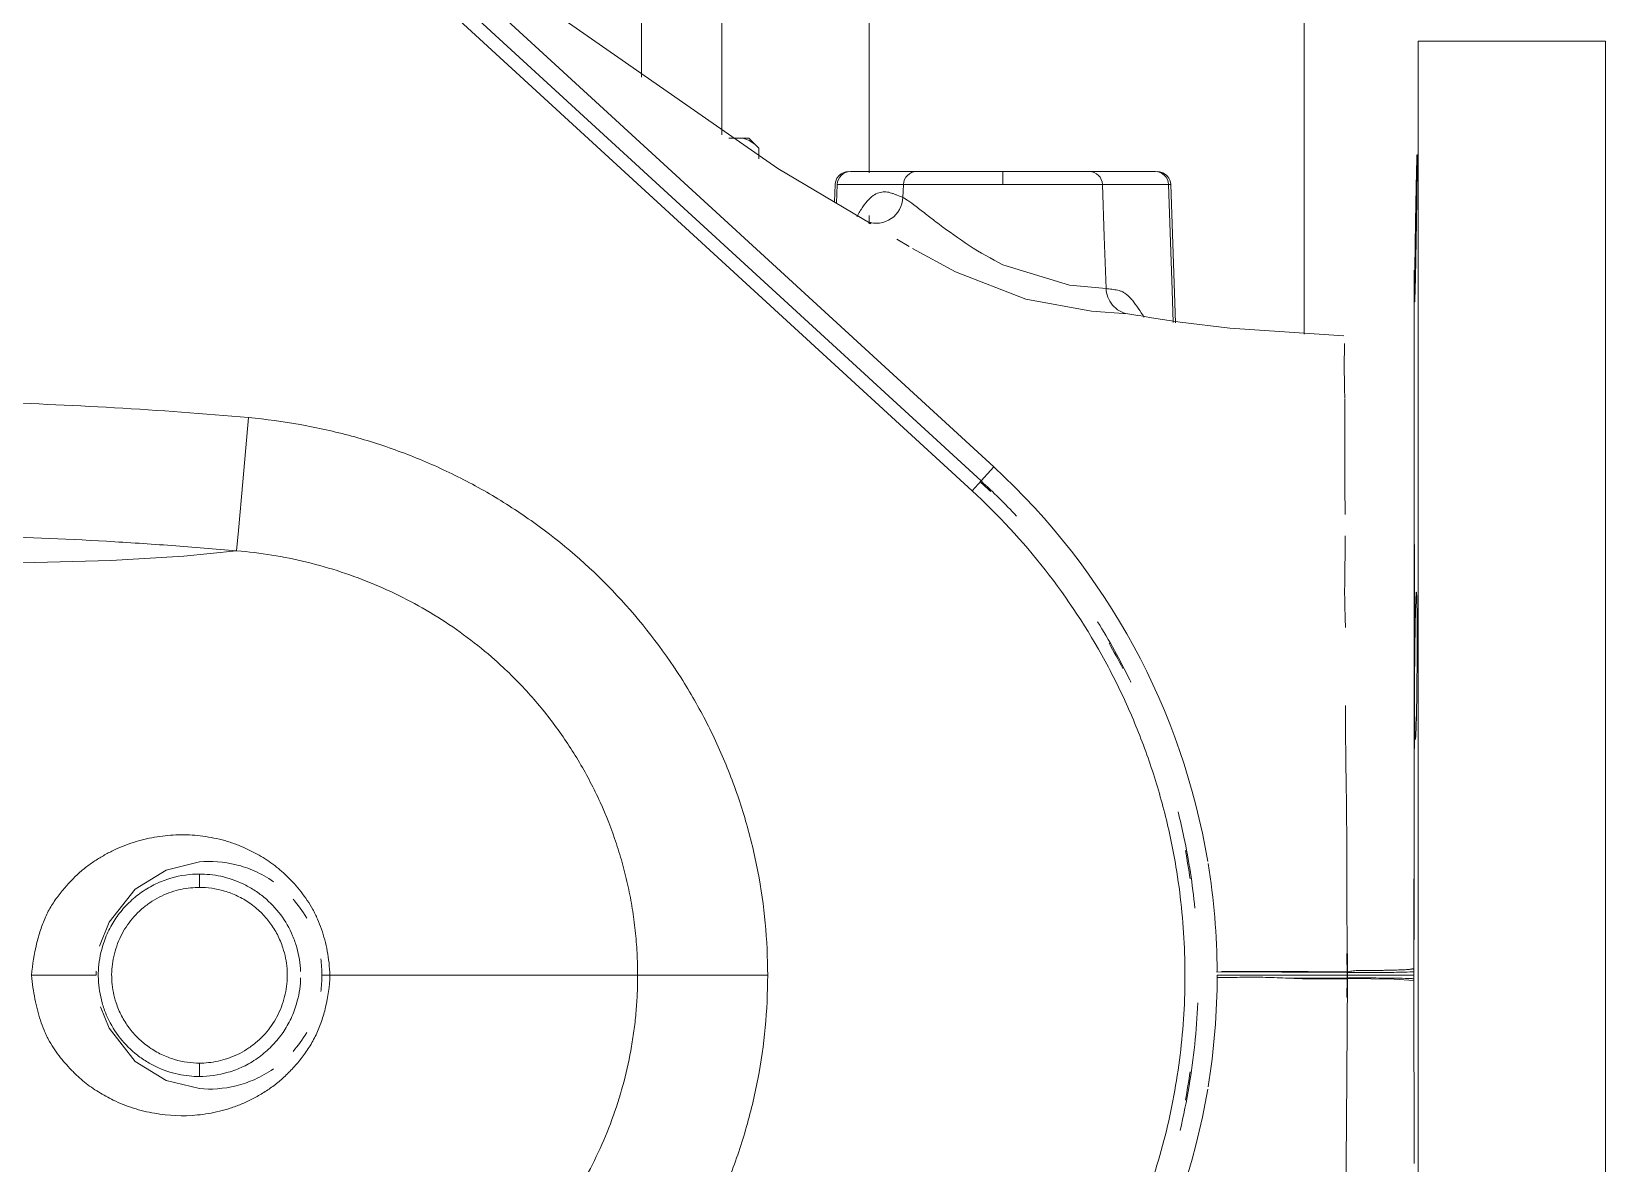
# Model space of a CAD drawing. Header units: metres. Extents: x 8 to 325, y -31 to 15.
# Drawn here: x 132.7252 to 132.9603, y -9.7663 to -9.5973 of the extents above; entities that cross this region are included whole.
import ezdxf

# ---------------------------------------------------------------- set-up
doc = ezdxf.new("R2010")
doc.units = ezdxf.units.M
doc.layers.add('G-IMPT', color=7, linetype='Continuous', lineweight=9, true_color=0x999999)
doc.layers.add('M-EKIP', color=7, linetype='Continuous', lineweight=9)

# ---------------------------------------------------------------- blocks, each defined once
blk = doc.blocks.new('D4010_10_Yangın Pompası - Wilo SCPFF 125_300_125_2_dwg-7064674-_1_13_4_13_ PERON KATI _FFL_')
at = {"layer": 'G-IMPT', "color": 8, "lineweight": 5, "true_color": 0x808080}
for p, q in [((-0.2299330376887963, -0.4654300205014267), (-0.2299330376887963, -0.3259300205014267)), ((-0.2019325809521669, -0.4654300205014258), (-0.2019325809521669, -0.3259300205057391)), ((-0.1910703295780959, -0.4229132135200021), (-0.1912659250723026, -0.4433807086331347)), ((-0.2013207685488651, -0.4646369738694956), (-0.2013479507458142, -0.4373207636234587)), ((-0.1912656959603386, -0.4434683328296254), (-0.1914159325304503, -0.464913798345345)), ((-0.191328769650113, -0.4650161480287918), (-0.1912839797164803, -0.4621107716644973)), ((-0.2299330376887963, -0.6049300205014267), (-0.2299330376887963, -0.4654300205014267)), ((-0.2019325809521669, -0.6049300204971143), (-0.2019325809521669, -0.4654300205014258)), ((-0.1822707527767317, -0.4649964383246429), (-0.191328769652175, -0.4650161480285006)), ((-0.004486694583192263, -0.4660555043272975), (-0.00448286714858946, -0.4654300205014266)), ((-0.004482867148076167, -0.4654300205114195), (0.005159953168987838, -0.4654300207037479)), ((-0.2013479507447364, -0.4935392764793909), (-0.2013207685488654, -0.4662230671333582)), ((-0.1913287696522259, -0.4658438929754153), (-0.1718369287099993, -0.4659365409906306)), ((-0.1353144064018257, -0.5377818772495656), (-0.1366597978859852, -0.5392482762380055)), ((0.00150283512535028, -0.6633089357704063), (-0.1353144064018267, -0.537781877249566)), ((0.0001574436411911189, -0.6647753347588463), (-0.1366597978859851, -0.5392482762380055)), ((-0.001748749971308246, -0.6668529756671259), (-0.1385659914984842, -0.5413259171462846)), ((-0.1849330376887954, -0.9174300205014271), (-0.1849330376887954, -0.5611579178629568)), ((-0.1657208929096856, -0.5628687988139061), (-0.1650004348988153, -0.583500016916565)), ((-0.1600634747000264, -0.5639656101851752), (-0.1585649727060695, -0.5641859205827949)), ((-0.1259501650969206, -0.5742610800752548), (-0.1241071374520027, -0.5753644563517041)), ((-0.1199330376887954, -0.5788827373686374), (-0.1199330376887954, -0.5776416759433783)), ((-0.1150976281233921, -0.5807080899220913), (-0.1151938410404387, -0.583499819494829)), ((-0.1148656404783578, -0.583500016916565), (-0.1147748299927259, -0.5808995448463581)), ((-0.1646722343372304, -0.5834998194948318), (-0.1548031643109219, -0.5834998194948318)), ((-0.1399330376887963, -0.583499819494829), (-0.1548031643108468, -0.583499819494829)), ((-0.1399330376887962, -0.5834998194948315), (-0.1250629110666713, -0.5834998194948317)), ((-0.1250629110666713, -0.5834998194948317), (-0.1151938410403628, -0.5834998194948317)), ((-0.1199330376887954, -0.6219300205014253), (-0.1199330376887954, -0.5852472773943947)), ((-0.1626996227259192, -0.58543002050141), (-0.1528305526996111, -0.58543002050141)), ((-0.1626996227261303, -0.5854300205014267), (-0.1528305526998221, -0.5854300205014267)), ((-0.1399330376887965, -0.5854300205014268), (-0.1528305526998208, -0.5854300205014268)), ((-0.1270355226777722, -0.5854300205014268), (-0.1399330376887966, -0.5854300205014268)), ((-0.127035522677562, -0.58543002050141), (-0.1171664526512539, -0.58543002050141)), ((-0.1270355226777718, -0.5854300205014267), (-0.1171664526514637, -0.5854300205014267)), ((-0.1034800430725872, -0.5889300205014268), (-0.1034800430725872, -0.587330518816633)), ((-0.1034800430723775, -0.5889300205014135), (-0.1019800430723735, -0.5904300205014088)), ((-0.1019800430725873, -0.5904300205014267), (-0.1010786568422881, -0.5904300205014267)), ((-0.1001079266109902, -0.5904300205014268), (-0.1010786568422881, -0.5904300205014268)), ((-0.1010786568422881, -0.5904300205014268), (-0.1001079266109901, -0.5904300205014268)), ((-0.1006830376887947, -0.5904300205014268), (-0.09990479983684826, -0.5904300205014268)), ((-0.0999047998368483, -0.5904300205014268), (-0.1006830376887947, -0.5904300205014268)), ((-0.1001079266109902, -0.5904300205014267), (-0.0989797979483698, -0.5904300205014267)), ((-0.1001079266109901, -0.5904300205014267), (-0.09897363934109064, -0.5904300205014267)), ((-0.09793303768858524, -0.5909405952031179), (-0.09793303768858524, -0.6154300205014118)), ((-0.08593303768858364, -0.6154300205014118), (-0.08593303768858364, -0.5995353171764317)), ((-0.2299330376885856, -0.6049300205014142), (-0.2019325809519563, -0.6049300205014142))]:
    blk.add_line(p, q, dxfattribs=at)
at = {"layer": 'G-IMPT', "color": 8, "lineweight": 5, "true_color": 0x808080, "flags": 128}
for points in [[(-0.005124326433993485, -0.4607026199932434), (-0.006420058179639064, -0.4575136589745225), (-0.0103360811459276, -0.4525676075810982), (-0.01493722363848808, -0.4497212501692134), (-0.01993270909516723, -0.4484980646019237)], [(-0.1913287696501133, -0.4650161480269177), (-0.1935244340978186, -0.4650356983555984), (-0.1956184005381949, -0.4650244842859025), (-0.197504134556711, -0.4650066547835398), (-0.1990851601216653, -0.4649830922423859), (-0.200286240667438, -0.4649549179608377), (-0.2010457423811887, -0.464923595154116), (-0.201327250580113, -0.4648743327080319)], [(-0.2013207886754527, -0.4646448907359406), (-0.1983651441042481, -0.4648386887604704), (-0.1914159446284004, -0.4649218684661969)], [(-0.1914159335893799, -0.4649218390777283), (-0.1914166311796023, -0.4651759045208318), (-0.1914173041031629, -0.4654300205043972)], [(-0.1914173041031677, -0.4654300204984504), (-0.1914166311793633, -0.4656841364819909), (-0.1914159335893404, -0.4659382019251251)], [(-0.1914159325106816, -0.4649139347618721), (-0.1902379138023713, -0.4649084755239106), (-0.1890610425608454, -0.4649032292947757), (-0.1878851864234418, -0.4648981739390046), (-0.1867103256582293, -0.4648933007371261), (-0.1855365171387401, -0.464888624228588)], [(-0.1913286969767268, -0.4650742107112569), (-0.1913287120079494, -0.465147380914232), (-0.191328728716063, -0.465218971108836), (-0.1913287462211342, -0.4652892665068675), (-0.1913287634290681, -0.4653597052750375), (-0.1913287816669735, -0.4654300204947269)], [(-0.1913287816672045, -0.4654300205081242), (-0.1913287373266981, -0.4656064612987986), (-0.1913286981615724, -0.4657829020992798)], [(-0.2012996741497134, -0.465970949125644), (-0.201044453874983, -0.4659363660204857), (-0.2002842399767049, -0.465905062619187), (-0.1990830412371486, -0.4658769092181734), (-0.1975014240209148, -0.4658533539946416), (-0.1956143553111287, -0.4658355270925094), (-0.1935189342759948, -0.4658243232105089), (-0.1913287696501644, -0.4658438929759356)], [(-0.1855365171386243, -0.4659714145024874), (-0.1867103256558762, -0.4659667376822437), (-0.1878851864185037, -0.4659618641984726), (-0.1890610425514869, -0.4659568085623843), (-0.1902379137904423, -0.4659515620367253), (-0.1914159325101921, -0.4659461024676773)], [(-0.01993266179502431, -0.4823619723019151), (-0.01493719043609794, -0.4811387770474596), (-0.01033606119207149, -0.4782924160908297), (-0.006420050578660717, -0.4733463674557288), (-0.005016130098580015, -0.469765800856632)], [(-0.2013351563692288, -0.5707035925446947), (-0.2013302379636858, -0.5668549042610159), (-0.201331379600977, -0.5564373629228542), (-0.201338811256917, -0.5401078551998997), (-0.2013538127705156, -0.51893434466979), (-0.2013479515372233, -0.4935405623220285)], [(-0.02725854097932982, -0.5487008280812322), (-0.02639929181860087, -0.5390870953069302), (-0.02575219474285163, -0.5318503867352709), (-0.02547966627570971, -0.5288143943024095)], [(-0.02547966940725077, -0.5288144269522793), (-0.01761726234751217, -0.528008951257333), (-0.006713221957033267, -0.5273778643463073), (0.006554538986826956, -0.5270327196696397)], [(-0.1385659914961864, -0.5413259171437802), (-0.1376128946910166, -0.5402870966908175), (-0.1366597978858469, -0.5392482762378549)], [(-0.160019498163098, -0.5639734680774053), (-0.1621421228533964, -0.5636109944321249), (-0.1664248440658156, -0.562964570680289), (-0.173828806368138, -0.5620793042058342), (-0.1908721871145379, -0.5608924517611196)], [(-0.1653816380582014, -0.562915646336252), (-0.1652162424818461, -0.5677147911429657), (-0.1646722343372304, -0.5834998194948318)], [(-0.1585649727038884, -0.5641859205830682), (-0.1531454638592634, -0.5646053331341991), (-0.1433697579991465, -0.5664012905532687), (-0.1328584626686603, -0.5704881324206093), (-0.1264337514076452, -0.5739769656791)], [(-0.139933588980127, -0.5715357819023884), (-0.1498775068827464, -0.5684816657170083), (-0.1553380069475505, -0.5679807389858614)], [(-0.1553380069475515, -0.5679807389858617), (-0.1550705856291991, -0.5757402792403453), (-0.1548031643108468, -0.583499819494829)], [(-0.1202600914837125, -0.5776419894192912), (-0.1063014986644243, -0.5859016768914322), (-0.07275164515221091, -0.6092652557143086), (-0.05352183093525339, -0.6193522185151061)], [(-0.1249963759324146, -0.5815692252729766), (-0.125029643499543, -0.5825345223839041), (-0.1250629110666713, -0.5834998194948317)], [(-0.1649990331295774, -0.5834998194948138), (-0.1649561562207264, -0.583847682159183), (-0.1648618442287241, -0.5841612527769203), (-0.164731265028998, -0.584430961730199), (-0.1643982883343544, -0.5848602581913522), (-0.1640746041330794, -0.5851163573990664), (-0.1638055286037857, -0.5852605917727512), (-0.1633776206371364, -0.5853941166809076), (-0.1630163425061096, -0.5854299566471524)], [(-0.1148670422475913, -0.5834998194948138), (-0.1149099191564423, -0.583847682159183), (-0.1150042311484489, -0.5841612527769203), (-0.1151348103481707, -0.584430961730199), (-0.1154677870428144, -0.5848602581913522), (-0.1157914712440936, -0.5851163573990664), (-0.1160605467733787, -0.5852605917727512), (-0.1164884547400366, -0.5853941166809076), (-0.1168497328710591, -0.5854299566471567)]]:
    blk.add_lwpolyline(points, dxfattribs=at)
at = {"layer": 'G-IMPT', "color": 8, "lineweight": 5, "true_color": 0x808080}
for centre, radius, start, end in [((-0.06893303768879588, -0.4654300205014266), 0.1029996863251801, 132.535753883364, 170.5071507766729), ((-0.06893303768879588, -0.4654300205014266), 0.1029996863251801, 170.6879991095674, 180.0000000000002), ((-0.06893303768879655, -0.4654300205014268), 0.09999999999999923, 169.2608950307474, 171.7214122327177), ((-0.06893303768879588, -0.4654300205014266), 0.1029996863251802, 180.3079018457023, 189.3300361831222), ((-0.06893303768879655, -0.4654300205014268), 0.09999999999999915, 188.2654501668023, 190.7260065562815), ((-0.06893303768879588, -0.4654300205014266), 0.1029996863251803, 189.4928492233271, 227.464246116636), ((-0.06893303768879655, -0.4654300205014268), 0.0999999999999991, 207.2598640197373, 209.7229253463482), ((-0.06893303768879655, -0.4654300205014268), 0.0999999999999991, 226.2317456594837, 227.4642461166361)]:
    blk.add_arc(centre, radius, start, end, dxfattribs=at)
for centre, major_axis, ratio, start_param, end_param in [((-0.2009495328222499, -0.4654718250810213), (2.078422174716325e-07, 0.02975466899652146), 0.01248223470032488, 1.543001084328818, 1.56939143806912), ((-0.2009495014163842, -0.4653882159219951), (-2.073836549230631e-07, 0.02975466897008536), 0.01248329018450964, 1.572201215701451, 1.59859156946507), ((-0.1210511527101827, -0.5817088232597997), (0.001513186251988293, 0.003702737820423526), 0.9851916350233979, 0.0435387684490524, 1.918574856721979), ((-0.1626996227261303, -0.5834300205014268), (0, 0.00199999999999991), 0.9869070026308868, 1.605702911834713, 3.141592653589915), ((-0.1528305526998216, -0.5834300205014268), (0, 0.001999999999999891), 0.986907002630903, 1.605702911834936, 3.141592653590182), ((-0.1270355226777714, -0.5834300205014269), (0, 0.001999999999999891), 0.9869070026308336, 3.141592653589423, 4.677482395344975), ((-0.1171664526514633, -0.5834300205014266), (0, 0.00200000000000014), 0.9869070026309005, 3.141592653589816, 4.677482395344756)]:
    blk.add_ellipse(centre, major_axis=major_axis, ratio=ratio, start_param=start_param, end_param=end_param, dxfattribs=at)
for points, knots in [([(-0.1047965032173656, -0.4654300205014325), (-0.1047959711760614, -0.4601857258858064), (-0.1040531029662766, -0.4524405905766258), (-0.1016314150594238, -0.4423455870636847), (-0.09906608592236194, -0.4348720501212809), (-0.09581559131305695, -0.4277088880530777), (-0.09067381460002562, -0.4187267264219859), (-0.08261281584951075, -0.4083467553220327), (-0.07292552884832845, -0.3997683342929594), (-0.06414377637359148, -0.3939368941574148), (-0.05727034642193851, -0.3902456310350082), (-0.05012238134969788, -0.387206464373578), (-0.04268601160279345, -0.3848138753850829), (-0.03500156558146512, -0.3830798981348738), (-0.02985113835220423, -0.3823911001091843), (-0.0272595190426742, -0.3821593162959037)], [-1, -1, -1, -1, -0.875, -0.8125, -0.75, -0.6875, -0.625, -0.5, -0.375, -0.3125, -0.25, -0.1875, -0.125, -0.0625, 0, 0, 0, 0]), ([(-0.135314406401826, -0.5377818772495652), (-0.1392081077626128, -0.5342094848147924), (-0.1465456853462297, -0.5263163256463371), (-0.1541068421783026, -0.5148166179685719), (-0.1589154150967086, -0.5050112725486129), (-0.1618714320731861, -0.4974465582651512), (-0.1641992130285325, -0.4896769799327828), (-0.1661699360016766, -0.4803138606798049), (-0.1672902853271628, -0.4694640757524866), (-0.1670418475176097, -0.457350316574403), (-0.1652625953718403, -0.4451153185194379), (-0.1620013973886861, -0.4333674832078237), (-0.1573321714914, -0.4221005091243847), (-0.1491477111277002, -0.4077577551495402), (-0.1411549584430062, -0.3984367524054471), (-0.135314406401826, -0.3930781637532877)], [0, 0, 0, 0, 0.1, 0.2, 0.25, 0.3, 0.35, 0.4, 0.475, 0.55, 0.625, 0.7, 0.7749999999999999, 0.85, 1, 1, 1, 1]), ([(-0.0853741968058046, -0.4654300205357908), (-0.08537418480677274, -0.4652953228790414), (-0.08537359423355903, -0.4651037997291301), (-0.0853699511602514, -0.464639456657174), (-0.08535726683597447, -0.4638672291528579), (-0.08532114278256252, -0.4627460308052311), (-0.08524929555717552, -0.4614142740521268), (-0.08511575872909838, -0.4596418712114922), (-0.0848787882815477, -0.4574394571288614), (-0.0843507622765947, -0.4539425781541011), (-0.08341605893424081, -0.4496209871459585), (-0.08130697819575006, -0.4427790783565743), (-0.0776248079258431, -0.4346818082116796), (-0.07162220292526877, -0.4258304087265328), (-0.06544544757573319, -0.4193770181305045), (-0.05997272135905284, -0.4149239659482355), (-0.05481049785976586, -0.4113844430602323), (-0.04854036183947652, -0.4079817976968366), (-0.04118113842701934, -0.4050735771141285), (-0.03336700945372221, -0.4030144899185427), (-0.02811573199416699, -0.4022694304892652), (-0.02548095646717318, -0.4020457658680643)], [0, 0, 0, 0, 0.003472222222222222, 0.006944444444444444, 0.01388888888888889, 0.02777777777777778, 0.04166666666666666, 0.05555555555555555, 0.08333333333333333, 0.1111111111111111, 0.1666666666666667, 0.2222222222222222, 0.3333333333333333, 0.4444444444444444, 0.5555555555555556, 0.6111111111111112, 0.6666666666666666, 0.75, 0.8333333333333333, 0.9166666666666666, 1, 1, 1, 1]), ([(-0.1690271830334028, -0.4612985232525401), (-0.168855105886513, -0.4571630831059981), (-0.1681949433208871, -0.4507698724491298), (-0.1669184541632261, -0.444457839835715), (-0.1663986583077997, -0.4422692651338954)], [-0.475, -0.475, -0.475, -0.475, -0.4, -0.3594914085572979, -0.3594914085572979, -0.3594914085572979, -0.3594914085572979]), ([(-0.03941773483398785, -0.4654300535735705), (-0.03934971783088101, -0.4637539234394965), (-0.03902052638386708, -0.4613836713190116), (-0.03828770632037668, -0.4588788714427842), (-0.03777354242601112, -0.457521909845756), (-0.03720231830854555, -0.4562160307784216), (-0.03634733501705907, -0.4546682825834845), (-0.03512530986204841, -0.4529528960837947), (-0.03400221543986491, -0.4516560135202008), (-0.03306867170320727, -0.4507046810456252), (-0.03213074402661129, -0.4498133481147431), (-0.03090848276236685, -0.4488142465070284), (-0.02935052049278183, -0.4477819956016468), (-0.02774814391602042, -0.4469033297380571), (-0.02614439479691798, -0.4461568278883127), (-0.02453738602945842, -0.4455524451328093), (-0.02290317391625805, -0.4450967673056425), (-0.02126425451430866, -0.4447688986656688), (-0.01801528331313142, -0.4443244236505161), (-0.01422149184796357, -0.444497496642394), (-0.01057647612606988, -0.4453828074132916), (-0.008525407642703276, -0.4461115665487872), (-0.006796281610009121, -0.4468897519941615), (-0.004846035222530564, -0.4479574244063312), (-0.00306949658309371, -0.4491805263541425), (-0.001993861302126315, -0.4501098794896032), (-0.001516424233524655, -0.4505666659192574), (-0.001203062246063501, -0.4508787015037503), (-0.0003334664608140285, -0.4517619017550379), (0.001086226648968742, -0.4533517488352098), (0.002320384656112407, -0.4551969462104944), (0.002932133539394237, -0.4564310538757096), (0.003136177225642744, -0.4568917550508293), (0.003430863178071709, -0.4575940064066488), (0.004011257005515432, -0.4591758826615249), (0.004694592091979729, -0.4618323860587519), (0.005035452710361758, -0.4641926842866073), (0.005160183502243465, -0.4654300178587057)], [0, 0, 0, 0, 0.05555555555555555, 0.08333333333333333, 0.09722222222222221, 0.1111111111111111, 0.1388888888888889, 0.1666666666666667, 0.1944444444444444, 0.2083333333333333, 0.2222222222222222, 0.25, 0.2777777777777778, 0.3055555555555556, 0.3333333333333333, 0.361111111111111, 0.3888888888888888, 0.4166666666666666, 0.4444444444444444, 0.5555555555555556, 0.6111111111111112, 0.6388888888888888, 0.6666666666666666, 0.7083333333333333, 0.75, 0.7708333333333333, 0.7760416666666666, 0.78125, 0.7916666666666666, 0.8333333333333333, 0.875, 0.8854166666666666, 0.890625, 0.8958333333333333, 0.9166666666666666, 0.9583333333333333, 1, 1, 1, 1]), ([(-0.0309801189189428, -0.4514630717277273), (-0.03006445884063957, -0.4508232681451783), (-0.02818752259793197, -0.4497820199747818), (-0.02446446731936114, -0.4485278025155058), (-0.02169819201870777, -0.4483452099683681), (-0.01993270909358782, -0.4484979832171)], [0.5, 0.5, 0.5, 0.5, 0.625, 0.75, 1, 1, 1, 1]), ([(-0.03504309273693611, -0.4650671059674927), (-0.03503627156509057, -0.4647985297735404), (-0.03495938594183318, -0.4633543662829658), (-0.03450622043313104, -0.4610793122344898), (-0.0333850852727741, -0.4583905081406405), (-0.0321159103108066, -0.4563792391000278), (-0.03053112111236232, -0.4545666869084123), (-0.02862119698920597, -0.4529756473659524), (-0.02647257056271591, -0.451727706279455), (-0.02348388292737024, -0.4505933670146658), (-0.02128545515574449, -0.4503151630383945), (-0.01993303768879617, -0.4503151630383944)], [-0.4921813411492442, -0.4921813411492442, -0.4921813411492442, -0.4921813411492442, -0.475, -0.4, -0.35, -0.3, -0.25, -0.2, -0.15, -0.1, 0, 0, 0, 0]), ([(-0.01993303768879616, -0.4805448779644589), (-0.01858084411178645, -0.4805448779644589), (-0.01638278273697175, -0.4802667733165871), (-0.01339444604780258, -0.4791327633956095), (-0.01124595631334457, -0.4778851333154748), (-0.00933602537874919, -0.476294391802741), (-0.007751072812456337, -0.474482019271356), (-0.006481632906422746, -0.4724707919575248), (-0.005360162363069774, -0.4697818620675749), (-0.004722351515593102, -0.4665809187102138), (-0.004842789053596325, -0.4636818126035119), (-0.005363514678581306, -0.4613054873705085), (-0.006196314769073283, -0.4589179530910689), (-0.007685078927980433, -0.4563361698148607), (-0.009766739726150058, -0.4541293584405388), (-0.01178488920176948, -0.4526508664444333), (-0.01393969488578416, -0.4514588189106529), (-0.01676689769218078, -0.4505182682891181), (-0.01891889250603886, -0.4503151630383944), (-0.01993303768879615, -0.4503151630383944)], [0, 0, 0, 0, 0.1, 0.15, 0.2, 0.25, 0.3, 0.35, 0.4, 0.475, 0.55, 0.5875, 0.625, 0.7, 0.7749999999999999, 0.8125, 0.85, 0.925, 1, 1, 1, 1]), ([(-0.01993303768879616, -0.4503151630383944), (-0.01993303768879616, -0.4503226431873678), (-0.01993303768879615, -0.4503604324817868), (-0.01993303768879618, -0.4505332248904485), (-0.01993303768879615, -0.4509088238997996), (-0.01993303768879615, -0.4514456366830787), (-0.01993303768879616, -0.4519392106099793), (-0.01993303768879615, -0.4521889047413613), (-0.01993303768879616, -0.4523114326352382)], [0, 0, 0, 0, 0.125, 0.25, 0.5, 0.75, 0.875, 1, 1, 1, 1]), ([(-0.01993303768879616, -0.4785486083676153), (-0.02110664255377641, -0.4785486083676153), (-0.02301439863757061, -0.478307233927398), (-0.02560805574128478, -0.4773229964758801), (-0.0274727872764664, -0.4762401450582746), (-0.02913046726750313, -0.4748594980784249), (-0.03050608986636037, -0.4732864916271644), (-0.03160787061347482, -0.4715408938072768), (-0.03258122480475984, -0.4692070998490077), (-0.03313479784804495, -0.4664289157483014), (-0.03303026689705537, -0.4639127042466589), (-0.03257831524072986, -0.461850228206508), (-0.0318555058335747, -0.4597780235360392), (-0.03056336771858265, -0.4575372249811591), (-0.02875663879936003, -0.455621874539452), (-0.02700503305066088, -0.4543386519084878), (-0.02513481973442903, -0.4533040420651053), (-0.02268101502459563, -0.4524877130986311), (-0.02081324133753134, -0.4523114326352383), (-0.01993303768879616, -0.452311432635238)], [0, 0, 0, 0, 0.1, 0.15, 0.2, 0.25, 0.3, 0.35, 0.4, 0.475, 0.55, 0.5875, 0.625, 0.7, 0.7749999999999999, 0.8125, 0.85, 0.925, 1, 1, 1, 1]), ([(-0.01993303768879616, -0.452311432635238), (-0.01875943282381592, -0.452311432635238), (-0.01685167674002172, -0.4525528070754553), (-0.01425801963630756, -0.4535370445269735), (-0.01239328810112596, -0.4546198959445789), (-0.01073560811008923, -0.4560005429244287), (-0.00935998551123196, -0.4575735493756892), (-0.008258204764117528, -0.4593191471955765), (-0.007284850572832493, -0.461652941153846), (-0.00673127752954736, -0.4644311252545518), (-0.006835808480536932, -0.4669473367561945), (-0.007287760136862448, -0.4690098127963454), (-0.008010569544017587, -0.4710820174668139), (-0.009302707659009642, -0.473322816021694), (-0.01110943657823225, -0.4752381664634016), (-0.01286104232693142, -0.4765213890943657), (-0.01473125564316327, -0.477555998937748), (-0.01718506035299665, -0.4783723279042216), (-0.01905283404006098, -0.4785486083676153), (-0.01993303768879616, -0.4785486083676153)], [0, 0, 0, 0, 0.1, 0.15, 0.2, 0.25, 0.3, 0.35, 0.4, 0.475, 0.55, 0.5875, 0.625, 0.7, 0.7749999999999999, 0.8125, 0.85, 0.925, 1, 1, 1, 1]), ([(-0.2013273932732084, -0.4654300205014266), (-0.2013174277271664, -0.4654302011537766), (-0.20119602931563, -0.465429936651594), (-0.2007269677788545, -0.4654300429400355), (-0.1999699450401004, -0.4654300145036099), (-0.1986300297808851, -0.4654300244241916), (-0.1965975362746552, -0.4654300158583475), (-0.1939202721071948, -0.4654300307598799), (-0.1921832667225558, -0.4654299898036541), (-0.1913287816671967, -0.4654300204947309)], [0, 0, 0, 0, 0.1111111111111111, 0.2222222222222222, 0.3333333333333333, 0.4444444444444444, 0.6666666666666666, 0.8333333333333333, 1, 1, 1, 1]), ([(-0.1913286916916213, -0.4650397295136891), (-0.1928291571852375, -0.4650394179467699), (-0.1950140266492591, -0.4650316235800733), (-0.1975563493825109, -0.4650076046976864), (-0.1994142490353018, -0.4649799486960091), (-0.2009012097093823, -0.4649402848337317), (-0.2013061218048283, -0.4649075510547281), (-0.2013272534653701, -0.4648907850577371)], [0, 0, 0, 0, 0.2857142857142857, 0.4285714285714285, 0.5714285714285714, 0.7857142857142857, 1, 1, 1, 1]), ([(-0.1914173040902875, -0.4654300205014217), (-0.1925511050846538, -0.4654300048019785), (-0.1948479793689991, -0.4654300289567904), (-0.1974803180095049, -0.4654300162844751), (-0.1992769575449577, -0.4654300274769559), (-0.2007907486217828, -0.4654300119774348), (-0.2012961924551362, -0.4654300509920325), (-0.2013209367402693, -0.4654300205014266)], [0, 0, 0, 0, 0.2222222222222222, 0.4444444444444444, 0.5833333333333333, 0.7222222222222222, 1, 1, 1, 1]), ([(-0.1719303831186159, -0.4654303134568716), (-0.1750889557746635, -0.465432237235706), (-0.1816086487967538, -0.4654299056765576), (-0.1881109581489558, -0.4654278196008699), (-0.191417298261742, -0.4654300203862688)], [0.7827821314883974, 0.7827821314883974, 0.7827821314883974, 0.7827821314883974, 0.8888888888888888, 1, 1, 1, 1]), ([(-0.02725951904267421, -0.5487007247069497), (-0.02985113835331213, -0.5484689408934712), (-0.03500156558091543, -0.547780142868072), (-0.04268601160296086, -0.5460461656177436), (-0.05012238134946774, -0.5436535766293455), (-0.0572703464220338, -0.5406144099678348), (-0.064143776373593, -0.5369231468453898), (-0.07292552884810222, -0.5310917067101847), (-0.08261281584970931, -0.5225132856798788), (-0.09067381459975339, -0.5121333145833563), (-0.09581559131326728, -0.503151152946311), (-0.0990660859222472, -0.495987990882075), (-0.101631415059443, -0.488514453940015), (-0.104053102966204, -0.478419450426107), (-0.1047959711768508, -0.4706743151188872), (-0.1047965032173678, -0.4654300205014208)], [-1, -1, -1, -1, -0.9375, -0.875, -0.8125, -0.75, -0.6875, -0.625, -0.5, -0.375, -0.3125, -0.25, -0.1875, -0.125, 0, 0, 0, 0]), ([(-0.02548095646717296, -0.5288142751347846), (-0.02899399050470372, -0.5285160556396276), (-0.03425801169308635, -0.5276665289745276), (-0.04114012857327804, -0.5257073951820084), (-0.04609286979244313, -0.5238633236914793), (-0.05089847161352076, -0.5216204957652021), (-0.05554872965392965, -0.5189691798539502), (-0.05997208871595123, -0.5159369815230138), (-0.06442127001450519, -0.5123148028799619), (-0.06885016169556744, -0.507970755096012), (-0.07312176340725558, -0.5027936367765357), (-0.07680302877829259, -0.4972387592683669), (-0.07986282384787921, -0.4913554047771064), (-0.0819056149392818, -0.4861500549786704), (-0.08319679412791078, -0.4818779614612596), (-0.0839869449340951, -0.4786484512679414), (-0.08460257986254992, -0.4753911574224689), (-0.08497163255732819, -0.4726517385069178), (-0.08517945160523197, -0.4704432142141982), (-0.08529143338917175, -0.4687821667692859), (-0.08534776538486075, -0.4673827962523323), (-0.08536756841394433, -0.4664177011315488), (-0.08537325374935242, -0.4658378531920317), (-0.08537418180704637, -0.4655983925380811), (-0.08537419680580452, -0.4654300204670628)], [0, 0, 0, 0, 0.1111111111111111, 0.1666666666666667, 0.2222222222222222, 0.2777777777777778, 0.3333333333333333, 0.3888888888888888, 0.4444444444444444, 0.5138888888888888, 0.5833333333333333, 0.6527777777777777, 0.7222222222222222, 0.7916666666666667, 0.826388888888889, 0.8611111111111112, 0.8958333333333334, 0.9305555555555556, 0.9479166666666667, 0.9652777777777778, 0.9826388888888888, 0.9913194444444444, 0.9956597222222222, 1, 1, 1, 1]), ([(0.005160183502243464, -0.4654300228512382), (0.004993875774120343, -0.4670798010144387), (0.004622003492161834, -0.4694017335521727), (0.003941153971481896, -0.4718348713104965), (0.003476534993093768, -0.4731459472670533), (0.003093526171981454, -0.4740899906024147), (0.00265871266369847, -0.4749930181695566), (0.002000344367734057, -0.4761414927569488), (0.00106332067679948, -0.4774767506434519), (3.467673912711773e-05, -0.478685993658621), (-0.0008086051501681066, -0.4795822001238701), (-0.001436621843748155, -0.4802211819272748), (-0.002074972100578552, -0.4808233285196127), (-0.002966121648954903, -0.4815733207415239), (-0.00412973801014101, -0.4824201962855691), (-0.005581133354802309, -0.4833059019933579), (-0.007042112829404635, -0.4840818809410234), (-0.008525751621506737, -0.4847483338277486), (-0.01057610927016799, -0.4854774670250937), (-0.01318164042655965, -0.4861082006036755), (-0.01638380252366421, -0.4864664747886264), (-0.01909897288580913, -0.4863868393016272), (-0.02126410995975002, -0.4860912515113364), (-0.02290326377631456, -0.4857632745038419), (-0.02453717107828069, -0.4853074834749823), (-0.02601116525606296, -0.4847539803515755), (-0.02734541470604893, -0.4841452038082083), (-0.02895372392112789, -0.4833186897810954), (-0.03052889173655288, -0.4823282237166874), (-0.03182996481285446, -0.4812972639865324), (-0.03253917051267531, -0.4806577433385548), (-0.03359864242341004, -0.4796463861147388), (-0.03515262620346459, -0.4779401382248903), (-0.03648942033260804, -0.4759660748917317), (-0.03722610298265689, -0.4745543274806483), (-0.03767237594272854, -0.473588622896565), (-0.03836764754575889, -0.4718240215699099), (-0.03909413318417013, -0.4690934704870036), (-0.03936672208165422, -0.4666870850298493), (-0.03941773483398787, -0.4654299874292828)], [0, 0, 0, 0, 0.05555555555555555, 0.08333333333333333, 0.09722222222222221, 0.1111111111111111, 0.125, 0.1388888888888889, 0.1666666666666667, 0.1944444444444444, 0.2083333333333333, 0.2222222222222222, 0.2361111111111111, 0.25, 0.2777777777777778, 0.3055555555555556, 0.3333333333333333, 0.361111111111111, 0.3888888888888888, 0.4444444444444444, 0.5, 0.5555555555555556, 0.5833333333333334, 0.6111111111111112, 0.6388888888888888, 0.6666666666666666, 0.6875, 0.7083333333333333, 0.75, 0.7708333333333333, 0.78125, 0.7916666666666666, 0.8333333333333333, 0.875, 0.8854166666666666, 0.8958333333333333, 0.9166666666666666, 0.9583333333333333, 1, 1, 1, 1]), ([(-0.201347501813156, -0.4847244844264632), (-0.2013464759693444, -0.48425951013657), (-0.2013430099639166, -0.4826331220530358), (-0.2013357742338524, -0.4786875920981843), (-0.2013286021293375, -0.4729008186998033), (-0.2013268893983388, -0.4682877313401746), (-0.2013272505801633, -0.4659857082948758)], [0.8874972155338261, 0.8874972155338261, 0.8874972155338261, 0.8874972155338261, 0.8958333333333333, 0.9166666666666666, 0.9583333333333333, 1, 1, 1, 1]), ([(-0.2013272534654373, -0.4659692559451733), (-0.2012973765998517, -0.4659467720283261), (-0.2007641929541461, -0.465914076271397), (-0.1991462644842988, -0.4658761208902751), (-0.1972897448214121, -0.4658484441171492), (-0.194634201877796, -0.4658263977588503), (-0.1924475594206808, -0.4658205266078329), (-0.19132869169162, -0.465820311489164)], [0, 0, 0, 0, 0.2857142857142857, 0.4285714285714285, 0.5714285714285714, 0.7857142857142857, 1, 1, 1, 1]), ([(-0.1914159415529214, -0.465946219734592), (-0.1916945169832894, -0.4659997934407966), (-0.1921165751601525, -0.4660656581594373), (-0.1926120062288062, -0.4661174544833745), (-0.192895414471856, -0.4661396639673194), (-0.1931079419557179, -0.4661532959245266), (-0.1933204655104398, -0.4661611759524427), (-0.1936037005404566, -0.4661625135642207), (-0.1939567276996859, -0.4661528911694585), (-0.1943766086215054, -0.46613496844617), (-0.1947908034174156, -0.46612645798925), (-0.1951968663921106, -0.4661304829871355), (-0.1957267805779349, -0.4661379875918179), (-0.1963705268889933, -0.4661515320520356), (-0.1971050902657914, -0.4661710324727662), (-0.1980266611233227, -0.4661994638431115), (-0.1990532005909039, -0.4662130500308475), (-0.1998821071173905, -0.4662457028687042), (-0.2003506455299128, -0.4662822842594098), (-0.2005829363970467, -0.4663056845465761), (-0.2007388442135045, -0.4663203344858907), (-0.2008789258688717, -0.46633989477194), (-0.2010011035481549, -0.4663638729601077), (-0.2011022469839579, -0.4663810024051133), (-0.2011813676753926, -0.4663803758633422), (-0.2012407375967712, -0.4663603283994983), (-0.201297552220149, -0.4663182414559076), (-0.2013166505994656, -0.466266372236504), (-0.2013207689298781, -0.4662230671333077)], [0, 0, 0, 0, 0.05555555555555555, 0.08333333333333333, 0.09722222222222221, 0.1111111111111111, 0.125, 0.1388888888888889, 0.1666666666666667, 0.1944444444444444, 0.2222222222222222, 0.25, 0.2777777777777778, 0.3333333333333333, 0.3888888888888888, 0.4444444444444444, 0.5555555555555556, 0.6666666666666666, 0.7222222222222222, 0.75, 0.7777777777777778, 0.8055555555555556, 0.8333333333333333, 0.861111111111111, 0.8888888888888888, 0.9166666666666666, 0.9444444444444444, 1, 1, 1, 1]), ([(-0.1914159325101921, -0.4659461024676773), (-0.1913899477969634, -0.4676075883753597), (-0.1913399345744703, -0.4707979660469814), (-0.1912999657158708, -0.4747444752730822), (-0.1912818514253289, -0.4777154859518611), (-0.1912741398230603, -0.4798693827920544), (-0.1912717241016933, -0.4816022197877354), (-0.1912720019233556, -0.4829636581775378), (-0.1912727709718139, -0.4835973848467016), (-0.1912736962124215, -0.4839631179446194)], [0, 0, 0, 0, 0.01470588235294118, 0.02941176470588235, 0.03676470588235294, 0.04411764705882353, 0.05147058823529412, 0.05514705882352941, 0.05882352941176471, 0.05882352941176471, 0.05882352941176471, 0.05882352941176471]), ([(-0.1913101888730243, -0.4686793279727631), (-0.1913111595415996, -0.468544520743532), (-0.1913149938753828, -0.4680089456612285), (-0.1913199987343917, -0.4672836294077473), (-0.1913246937559078, -0.4665442534558393), (-0.1913269238001852, -0.4661863970205072), (-0.1913282156733961, -0.4659197617945371), (-0.1913287703165406, -0.4658439148389234)], [0.9914131863886493, 0.9914131863886493, 0.9914131863886493, 0.9914131863886493, 0.9926470588235294, 0.9963235294117647, 0.9981617647058824, 0.9990808823529411, 1, 1, 1, 1]), ([(-0.01993303768879616, -0.4805448779644589), (-0.02094735078900739, -0.4805448779644589), (-0.0230997006690973, -0.4803417025023985), (-0.0259272756727504, -0.4794008632084596), (-0.02808223069336796, -0.4782085165755351), (-0.03010043513587763, -0.4767297068973686), (-0.03218192593988034, -0.4745226245511571), (-0.03367032673478396, -0.4719408315891244), (-0.03450284751919535, -0.4695534980811779), (-0.03489352044556537, -0.4677701372988491), (-0.0350123310479053, -0.4665998917803718), (-0.03503600832903327, -0.4660138624672537)], [-1, -1, -1, -1, -0.925, -0.85, -0.8125, -0.7749999999999999, -0.7, -0.625, -0.5875, -0.55, -0.5124062756177382, -0.5124062756177382, -0.5124062756177382, -0.5124062756177382]), ([(-0.1660923843043561, -0.4898472307548389), (-0.1664066095104932, -0.4885973088944798), (-0.1675012051899062, -0.483854778430123), (-0.1682506716096701, -0.4789987889622958), (-0.1686097415766983, -0.475435289589985)], [-0.6482799480462795, -0.6482799480462795, -0.6482799480462795, -0.6482799480462795, -0.625, -0.5605079610935844, -0.5605079610935844, -0.5605079610935844, -0.5605079610935844]), ([(-0.01993266179321741, -0.4823620536926352), (-0.02169814723004228, -0.4825148322158535), (-0.02446442833889386, -0.4823322462111396), (-0.02818749056574227, -0.4810780354846631), (-0.03006443183400248, -0.4800367892883918), (-0.03098009436304107, -0.4793969864492065)], [0, 0, 0, 0, 0.25, 0.375, 0.5, 0.5, 0.5, 0.5]), ([(-0.01993303768879616, -0.4785486083676153), (-0.01993303768879616, -0.4786711362614918), (-0.01993303768879617, -0.4789208303928741), (-0.01993303768879615, -0.479414404319774), (-0.0199330376887962, -0.4799512171030532), (-0.01993303768879616, -0.4803268161124046), (-0.01993303768879617, -0.4804996085210669), (-0.01993303768879616, -0.4805373978154855), (-0.01993303768879616, -0.4805448779644589)], [0, 0, 0, 0, 0.125, 0.25, 0.5, 0.75, 0.875, 1, 1, 1, 1]), ([(-0.1912736962124215, -0.4839631179446194), (-0.1912746214530291, -0.4843288510425374), (-0.1912775533670014, -0.4851580567650454), (-0.1912778439654775, -0.4868492203147565), (-0.191265837508847, -0.4887622443657775), (-0.191242278470876, -0.4910290784793959), (-0.1912019224055327, -0.493934172258664), (-0.1911572420039298, -0.4967419247508428), (-0.1911225387094555, -0.499521684854183), (-0.1910976508113248, -0.5023503540566642), (-0.1910969897359423, -0.5043796744465634), (-0.1911008009782068, -0.5056891578327042)], [0.05882352941176471, 0.05882352941176471, 0.05882352941176471, 0.05882352941176471, 0.06249999999999999, 0.06617647058823528, 0.07352941176470587, 0.08088235294117646, 0.08823529411764705, 0.1029411764705882, 0.1102941176470588, 0.1176470588235294, 0.1323529411764706, 0.1323529411764706, 0.1323529411764706, 0.1323529411764706]), ([(-0.2013351561987713, -0.57070359254767), (-0.2013348914996989, -0.570688428100568), (-0.201335364163049, -0.5706005963110543), (-0.2013382630290459, -0.5703800931986605), (-0.201340926318046, -0.5699889982108333), (-0.2013418656549202, -0.5692745099415839), (-0.2013416766460574, -0.5684000257450321), (-0.2013411116745245, -0.5678196748197719), (-0.2013410509284631, -0.5672304603453618), (-0.2013417997031059, -0.566470805675496), (-0.2013437520273356, -0.5656861818853107), (-0.2013460614405324, -0.5650449372202452), (-0.2013480488723248, -0.564348835659843), (-0.2013532184134956, -0.5622660035771769), (-0.201361060955991, -0.5579694681574681), (-0.2013691422638788, -0.5506226766141363), (-0.2013737280865966, -0.5430913289273219), (-0.2013755369683091, -0.5371774957622023), (-0.2013756479868328, -0.5336474011370805), (-0.2013769897838542, -0.530975437791044), (-0.2013793952693291, -0.5282735036061361), (-0.2013832878920916, -0.52555503761754), (-0.2013867064073732, -0.5227489029212797), (-0.2013897115550516, -0.5188625849325702), (-0.2013908640467544, -0.5136875010213588), (-0.2013866675207989, -0.5050460740537546), (-0.2013770501111291, -0.4983198008120665), (-0.2013679583809362, -0.4937479480411222)], [0, 0, 0, 0, 0.04166666666666666, 0.0625, 0.08333333333333333, 0.125, 0.1458333333333333, 0.15625, 0.1666666666666667, 0.1875, 0.2083333333333333, 0.21875, 0.2291666666666667, 0.25, 0.3333333333333333, 0.4166666666666666, 0.5, 0.5416666666666666, 0.5625, 0.5833333333333333, 0.6041666666666666, 0.625, 0.6458333333333333, 0.6666666666666666, 0.7083333333333333, 0.75, 0.8333333333333333, 0.8333333333333333, 0.8333333333333333, 0.8333333333333333]), ([(-0.2017838696527901, -0.5116390449595121), (-0.2017777345393544, -0.5107942808163816), (-0.2017644561982414, -0.5092014992495055), (-0.2017414947984324, -0.5071079695136029), (-0.2017198725886774, -0.5056129723861615), (-0.2017009746951471, -0.5045620116312811), (-0.2016813748988636, -0.5036191382145097), (-0.2016527738643278, -0.5025472036940246), (-0.2016136673885726, -0.5014848451493258), (-0.2015741551548246, -0.500781893407326), (-0.2015505272260646, -0.5006242587556962), (-0.2015396394787084, -0.5006390465545921)], [0, 0, 0, 0, 0.0625, 0.125, 0.1875, 0.21875, 0.25, 0.3125, 0.375, 0.4375, 0.5, 0.5, 0.5, 0.5]), ([(-0.2015396394787084, -0.5006390465545921), (-0.2015369175418693, -0.500642743504316), (-0.2015315894453192, -0.5006618380443529), (-0.2015206330113028, -0.5007394028206533), (-0.2015013980699233, -0.5009755516480526), (-0.2014745542151433, -0.5015638185378845), (-0.2014515544402913, -0.5024082511858654), (-0.2014371429228262, -0.503203772515925), (-0.2014302621417692, -0.5037439559538852), (-0.2014260065131674, -0.5042038777215583), (-0.2014222580901979, -0.5046886822270577), (-0.20141723836447, -0.5055991017792637), (-0.2014143610762218, -0.5070827132048065), (-0.2014178117342527, -0.5091699320782272), (-0.2014247083683497, -0.5107777548912312), (-0.2014293062404069, -0.511639044959512)], [0.5, 0.5, 0.5, 0.5, 0.515625, 0.53125, 0.5625, 0.625, 0.6875, 0.71875, 0.75, 0.765625, 0.78125, 0.8125, 0.875, 0.9375, 1, 1, 1, 1]), ([(-0.1540760994808933, -0.5182175693126267), (-0.1558180045396774, -0.5154076125138153), (-0.1574896861873387, -0.5123872293362464), (-0.1589927732899697, -0.50930833375523), (-0.1590517532991744, -0.5091868937393611)], [-0.8341844482907642, -0.8341844482907642, -0.8341844482907642, -0.8341844482907642, -0.7749999999999999, -0.7725716387599482, -0.7725716387599482, -0.7725716387599482, -0.7725716387599482]), ([(-0.2016858676978487, -0.5226390426948498), (-0.2016963208833371, -0.5226490793431993), (-0.2017163116885886, -0.5225025338184904), (-0.2017447657630019, -0.52182505060625), (-0.2017685175291381, -0.5207726924508707), (-0.2017823877754602, -0.5196778117753134), (-0.2017893900002885, -0.5187019828800448), (-0.2017945344772986, -0.5176239543433148), (-0.2017970804168617, -0.5161053874657028), (-0.2017940462414745, -0.5140167147909827), (-0.2017879409866668, -0.5124575497673075), (-0.2017838696527901, -0.511639044959512)], [0.5, 0.5, 0.5, 0.5, 0.5625, 0.625, 0.6875, 0.75, 0.78125, 0.8125, 0.875, 0.9375, 1, 1, 1, 1]), ([(-0.2014293062404069, -0.511639044959512), (-0.201436965375344, -0.5124613540123096), (-0.2014530416658219, -0.5140191956609544), (-0.2014794275609438, -0.5160962892405117), (-0.2015033151957308, -0.5176087539751445), (-0.2015210211951508, -0.5185499050029204), (-0.2015314384559659, -0.5190537461304349), (-0.2015393501027923, -0.5194138543082188), (-0.2015475696192061, -0.5197585932992957), (-0.2015591357672537, -0.5201999179050992), (-0.2015805703719152, -0.5209184565188536), (-0.2016134715963624, -0.5217714763707387), (-0.2016459894022565, -0.5223363098805676), (-0.2016699590281845, -0.5225823330169735), (-0.2016806411051044, -0.5226340243706751), (-0.2016858676978487, -0.5226390426948498)], [0, 0, 0, 0, 0.0625, 0.125, 0.1875, 0.21875, 0.234375, 0.25, 0.265625, 0.28125, 0.3125, 0.375, 0.4375, 0.46875, 0.5, 0.5, 0.5, 0.5]), ([(-0.2015888694586051, -0.5211640420286647), (-0.201584742636806, -0.5210448070160186), (-0.2015737675492658, -0.5207082677318111), (-0.2015555890266913, -0.5200757932908514), (-0.2015378518443039, -0.5193590410914835), (-0.2015275707134057, -0.5188889886114153), (-0.2015237665992261, -0.5187072511058561)], [0.6666666666666667, 0.6666666666666667, 0.6666666666666667, 0.6666666666666667, 0.6875, 0.7222222222222222, 0.7569444444444444, 0.7777777777777779, 0.7777777777777779, 0.7777777777777779, 0.7777777777777779]), ([(-0.1910855249428537, -0.5173502652698636), (-0.1910790885610039, -0.5177068700443305), (-0.1910650849993188, -0.518469772481912), (-0.1910350105484462, -0.5192324091842169), (-0.1910106106783396, -0.5199974157417351), (-0.190984985432456, -0.5210180759336049), (-0.190971219583243, -0.5220383226372269), (-0.190970659050224, -0.523055615594011), (-0.190976191214811, -0.5236957890716053), (-0.1909840328274055, -0.5241872788880276), (-0.1909962434095251, -0.524858503121761), (-0.1910120113443991, -0.5259441548999014), (-0.1910286744642842, -0.5275185102414002), (-0.1910350983646876, -0.5293618059355063), (-0.1910330170976635, -0.5304791618655827), (-0.1910321089065676, -0.531028473454493)], [0.1764705882352941, 0.1764705882352941, 0.1764705882352941, 0.1764705882352941, 0.1801470588235294, 0.1838235294117647, 0.1875, 0.1911764705882353, 0.1985294117647059, 0.2022058823529412, 0.2058823529411765, 0.2077205882352941, 0.2095588235294117, 0.2132352941176471, 0.2205882352941176, 0.2279411764705882, 0.2352941176470588, 0.2352941176470588, 0.2352941176470588, 0.2352941176470588]), ([(0.01339492658006783, -0.5310605284996884), (0.006906625083387324, -0.5308722955516836), (-0.002822823305200663, -0.5304607280079022), (-0.01415366110198026, -0.529727920000725), (-0.02062798771936522, -0.529232120730214), (-0.02385092164567801, -0.5289593148049022), (-0.02547966765676858, -0.5288144097475733)], [0, 0, 0, 0, 0.5, 0.75, 0.875, 1, 1, 1, 1]), ([(-0.191027218680121, -0.5342189899235825), (-0.1910254314483931, -0.535249725541542), (-0.191018567895607, -0.5382506662293713), (-0.1910056691385224, -0.5409927933753008), (-0.191000837459965, -0.5426880228401015)], [0.25, 0.25, 0.25, 0.25, 0.2647058823529412, 0.2941176470588235, 0.2941176470588235, 0.2941176470588235, 0.2941176470588235]), ([(-0.191000837459965, -0.5426880228401015), (-0.1909960057814075, -0.5443832523049023), (-0.1909944095028196, -0.5467268135533749), (-0.1909947998973111, -0.5491710917310321), (-0.1909902027410649, -0.5505036254149339), (-0.1909858646167193, -0.5511458228088222), (-0.1909829385670005, -0.5514642799511663)], [0.2941176470588235, 0.2941176470588235, 0.2941176470588235, 0.2941176470588235, 0.3235294117647059, 0.3382352941176471, 0.3455882352941176, 0.3529411764705883, 0.3529411764705883, 0.3529411764705883, 0.3529411764705883]), ([(-0.1909821518864915, -0.5515479338538717), (-0.1909793609630328, -0.5518380274729052), (-0.1909740612585371, -0.5522831293544316), (-0.1909647490976682, -0.5528651383471553), (-0.190957590339572, -0.5533437443995949), (-0.1909503881741173, -0.5538204814757259), (-0.1909404839033683, -0.5541703853120469), (-0.1909319713925191, -0.5545222881590405), (-0.1909226267826067, -0.5550000130033369), (-0.1909139768349899, -0.5555824105445087), (-0.190908943421191, -0.5562660169967762), (-0.1909089504749961, -0.5568092396385496), (-0.1909120571268263, -0.5572385289092722), (-0.1909143002921259, -0.5575152463165802), (-0.1909211645564034, -0.5578578533150353), (-0.1909324811496179, -0.558335337943925), (-0.190945239569794, -0.5588547707564164), (-0.1909575335434368, -0.5593704143191406), (-0.1909632598635885, -0.5596570368541984), (-0.1909653163426271, -0.5597882178898256)], [0.3535855064513041, 0.3535855064513041, 0.3535855064513041, 0.3535855064513041, 0.3602941176470589, 0.3639705882352942, 0.3676470588235294, 0.3713235294117647, 0.375, 0.3786764705882353, 0.3823529411764706, 0.3897058823529411, 0.3970588235294117, 0.4044117647058824, 0.4080882352941176, 0.4117647058823529, 0.4154411764705882, 0.4191176470588235, 0.4264705882352941, 0.4338235294117647, 0.4411764705882353, 0.4411764705882353, 0.4411764705882353, 0.4411764705882353]), ([(-0.1610289225177308, -0.5636844981264256), (-0.160882285921667, -0.5639173172281617), (-0.1604420850651648, -0.5646035420138584), (-0.1598527320878686, -0.5654554072705315), (-0.1592622178381816, -0.566240528829762), (-0.1586742600437053, -0.5668863075030159), (-0.1580893333774525, -0.5673468560608947), (-0.1575079567542318, -0.5676178670792262), (-0.1570736856843945, -0.5677235735463542), (-0.1566398796808236, -0.5677967922366324), (-0.1560612976104936, -0.5678909125749094), (-0.1556273889140309, -0.567945954080358), (-0.1553380069482364, -0.5679807389858855)], [0.4583333333333333, 0.4583333333333333, 0.4583333333333333, 0.4583333333333333, 0.5, 0.5833333333333333, 0.625, 0.6666666666666666, 0.75, 0.7916666666666666, 0.8333333333333333, 0.875, 0.9166666666666666, 1, 1, 1, 1]), ([(-0.2016859773468725, -0.5769884740521664), (-0.2016722698559557, -0.5761313957067469), (-0.2016456081393476, -0.5745243614524629), (-0.2016078789844576, -0.5724310357925771), (-0.2015783151445382, -0.5709445941523953), (-0.2015586233880619, -0.5700356990945413), (-0.201547632137222, -0.5695524012032239), (-0.2015315486979394, -0.5688675261038371), (-0.2015067516271505, -0.5679215129242265), (-0.2014745360092965, -0.5668827447436743), (-0.201451583003251, -0.5662897721035052), (-0.201437174868334, -0.5660329440786556), (-0.201431702637618, -0.565987710393765), (-0.2014293496862107, -0.5659884756652541)], [0, 0, 0, 0, 0.0625, 0.125, 0.1875, 0.21875, 0.234375, 0.25, 0.3125, 0.375, 0.4375, 0.46875, 0.5, 0.5, 0.5, 0.5]), ([(-0.2014293496862107, -0.5659884756652541), (-0.2014269967348034, -0.5659892409367431), (-0.2014230571598901, -0.5660375357075896), (-0.2014172706607165, -0.566297950687385), (-0.201414410638128, -0.5668914645036184), (-0.2014172661988767, -0.5677503923609859), (-0.2014230021697285, -0.5685542438190676), (-0.2014280229073341, -0.5690946390831453), (-0.2014329014164555, -0.569552062711643), (-0.201438354118986, -0.5700356490596928), (-0.2014494038748482, -0.5709453639050328), (-0.2014694963218126, -0.5724326690430214), (-0.2015004986315234, -0.5745259818012929), (-0.2015257610790741, -0.5761320193304202), (-0.2015395408637707, -0.5769884740521661)], [0.5, 0.5, 0.5, 0.5, 0.53125, 0.5625, 0.625, 0.6875, 0.71875, 0.75, 0.765625, 0.78125, 0.8125, 0.875, 0.9375, 1, 1, 1, 1]), ([(-0.1399335889781143, -0.5715357799281693), (-0.1381999505386218, -0.5723726902202202), (-0.1348107066218733, -0.5743440009158888), (-0.1310550785858561, -0.5770675678581196), (-0.1285330381962944, -0.579005421847186), (-0.1269006281792327, -0.5802682073312317), (-0.1258733590301488, -0.5810280318269634), (-0.125281611151343, -0.5814166798552595), (-0.1250760513243775, -0.5815279098218904), (-0.1249963759324152, -0.5815692252729762)], [0, 0, 0, 0, 0.25, 0.5, 0.625, 0.75, 0.875, 0.9375, 1, 1, 1, 1]), ([(-0.2015395408637707, -0.5769884740521661), (-0.2015506438338898, -0.5776513282198235), (-0.2015672281865962, -0.5786186450762065), (-0.2015892476098368, -0.5798558419563393), (-0.2016110792472947, -0.5810515135847776), (-0.201633383732636, -0.5822191411527249), (-0.2016552642549313, -0.5833131929205844), (-0.2016760493250676, -0.5843200733268024), (-0.2017010058238499, -0.5854547801618413), (-0.2017369750107396, -0.5869323192291547), (-0.201776354222736, -0.5881554120670679), (-0.2017968487892184, -0.5879925034170359), (-0.2017980456771914, -0.5868198490807229), (-0.2017903698730893, -0.5854741648954902), (-0.2017749638679115, -0.5837467810253835), (-0.2017435749679577, -0.5809535756833903), (-0.2017115214554231, -0.5786432048926944), (-0.2016859773468725, -0.5769884740521664)], [0, 0, 0, 0, 0.05555555555555555, 0.08333333333333333, 0.1111111111111111, 0.1666666666666667, 0.1944444444444444, 0.2222222222222222, 0.2777777777777778, 0.3333333333333333, 0.4444444444444444, 0.5833333333333333, 0.6527777777777777, 0.7222222222222222, 0.7916666666666667, 0.8611111111111112, 1, 1, 1, 1]), ([(-0.1249963759324136, -0.5815692252729766), (-0.1247157725943438, -0.5816838985598702), (-0.124294877136452, -0.5818515945167635), (-0.123733587005914, -0.5820629798730445), (-0.1233128123431143, -0.5822233627873032), (-0.1228914133682918, -0.5823586912367004), (-0.1223266444629733, -0.5824372951597984), (-0.121616107948521, -0.5823748736842349), (-0.1207566094640212, -0.5820501506830726), (-0.1198867585254814, -0.5813383183176863), (-0.1190026790668506, -0.5802258417713273), (-0.1184203886013346, -0.5792628087341141), (-0.1181306800318339, -0.5787318152382622)], [0, 0, 0, 0, 0.08333333333333333, 0.125, 0.1666666666666667, 0.2083333333333333, 0.25, 0.3333333333333333, 0.4166666666666666, 0.5, 0.5833333333333333, 0.6666666666666666, 0.6666666666666666, 0.6666666666666666, 0.6666666666666666]), ([(-0.1247063240201864, -0.5834998194948317), (-0.1252067620296068, -0.5834998194948317), (-0.1265024797977156, -0.5834998194948318), (-0.1279083591186683, -0.5834998194948319), (-0.1287752637893802, -0.5834998194948319)], [-0.6881349645005824, -0.6881349645005824, -0.6881349645005824, -0.6881349645005824, -0.6666666666666666, -0.6344755217109148, -0.6344755217109148, -0.6344755217109148, -0.6344755217109148])]:
    blk.add_open_spline(points, degree=3, knots=knots, dxfattribs=at)
for points in [[(-0.03594481733865525, -0.4568896706481335), (-0.03533622918339629, -0.455834446009205), (-0.03464067880046221, -0.4548896709890924), (-0.03389950113826719, -0.4540579312051595)], [(-0.03822577451544561, -0.4654300216096902), (-0.03822594337261839, -0.4646053830117303), (-0.03816448029357693, -0.4637856339798102), (-0.03804911501132387, -0.4629855566761103)], [(-0.1855365171387401, -0.464888624228588), (-0.1844111149116809, -0.4649304468466913), (-0.1821517868266622, -0.4650178075521052), (-0.1787514737890284, -0.4651480215382248), (-0.1753250841864205, -0.4651262666374381), (-0.1730458289495734, -0.4651018354544694), (-0.171912774650198, -0.4650970058286878)], [(-0.1047965032173678, -0.4654300205014208), (-0.1027398211832442, -0.4654300122655696), (-0.09839255913349562, -0.4654299868145355), (-0.09220360344366349, -0.465429950164227), (-0.08753149312813634, -0.4654299505173784), (-0.08586494296733882, -0.4654299904781386), (-0.08537419680580453, -0.4654300204670626)], [(-0.08537420832812471, -0.4654300205013894), (-0.0824848921771054, -0.4654300253159641), (-0.07518373811156077, -0.4654299707921014), (-0.05978237550904388, -0.4654300636576489), (-0.04669175054452548, -0.4654299868818656), (-0.03941773483398787, -0.4654299874292829)], [(-0.03941750681723206, -0.4654300205815733), (-0.03910650710333538, -0.4654300202648551), (-0.03859123959107334, -0.4654300217416446), (-0.03832739203530433, -0.4654300182449177), (-0.03826214663214966, -0.4654300197759044)], [(-0.03804911563180548, -0.4678744799627883), (-0.03816448051320001, -0.4670744040433858), (-0.03822594337230527, -0.4662546565036533), (-0.03822577451544342, -0.4654300193931634)], [(-0.1725549145170637, -0.4660140372197123), (-0.1746586148889489, -0.4660115970335399), (-0.178806486753667, -0.4660023940441077), (-0.1832683001489295, -0.4659832106755323), (-0.1855365171386243, -0.4659714145024873)], [(-0.03389947899638265, -0.4768021346016532), (-0.03464066117236075, -0.4759703930178317), (-0.03533621605168222, -0.4750256151069644), (-0.03594480807422676, -0.4739703864327843)], [(-0.2014564470389109, -0.5021133528994025), (-0.201441809036715, -0.5027529504424492), (-0.2014303903756628, -0.5035866847696431), (-0.2014230563253707, -0.5045668971320939)], [(-0.136659797885985, -0.5392482762380055), (-0.1384829900365705, -0.5375755342266428), (-0.1402572762174584, -0.5358210934412674), (-0.1419735355643017, -0.5339912999309324)], [(0.01280384704604883, -0.5510447945957542), (0.006116890437397287, -0.5508470128419833), (-0.00725059565672769, -0.5502724100274207), (-0.02059503649767434, -0.5492949685997316), (-0.02725854097932984, -0.5487008280812321)], [(-0.155338006948236, -0.5679807389858856), (-0.1553641803747397, -0.5671450520957549), (-0.156019605549007, -0.5652690298187686), (-0.1577533731002066, -0.5643351150728357), (-0.1585649086654906, -0.5641855698025522)], [(-0.1649980658495034, -0.5834998194948318), (-0.1649900137353719, -0.5834998194948318), (-0.1648776584420449, -0.5834998194948318), (-0.16467223433723, -0.5834998194948317)], [(-0.1399330376887962, -0.5834998194948318), (-0.1399330376887962, -0.5836242688074231), (-0.1399330376887963, -0.5838776978608903), (-0.1399330376887962, -0.584249790799231), (-0.1399330376887963, -0.5845839197679769), (-0.1399330376887963, -0.5848779205617508), (-0.1399330376887963, -0.5851165985976451), (-0.1399330376887963, -0.5852957899544601), (-0.1399330376887963, -0.5854063830111831), (-0.1399330376887963, -0.5854300205014267), (-0.1399330376887963, -0.5854300205014268)], [(-0.1273530166810831, -0.5854300205014267), (-0.128310424047842, -0.5854300205014267), (-0.13034735359591, -0.5854300205014269), (-0.1335758166781073, -0.5854300205014267), (-0.136856203371698, -0.5854300205014266), (-0.1399330376887965, -0.585430020501427), (-0.1430098720058948, -0.5854300205014268), (-0.1462902586994856, -0.5854300205014267), (-0.1495187217816831, -0.585430020501427), (-0.151555651329751, -0.5854300205014269), (-0.1525130586965098, -0.5854300205014268)], [(-0.2017931180776786, -0.5878219096819212), (-0.2017886930949036, -0.5880442787473429), (-0.2017807526832078, -0.5880432338589595), (-0.2017696086900198, -0.5878209974991534)], [(-0.1034800430725872, -0.5889300205014268), (-0.1031025633300386, -0.5893278499985564), (-0.1023248525491067, -0.5899756794956857), (-0.1015016391765058, -0.5903278499985561), (-0.1010786568422881, -0.5904300205014268)], [(-0.1010786568422881, -0.5904300205014268), (-0.1014998696871318, -0.5903290005136005), (-0.1019105916287453, -0.5901534905196875), (-0.1023108226671285, -0.5899034905196875)]]:
    blk.add_open_spline(points, degree=3, dxfattribs=at)
blk = doc.blocks.new('D4010_10_Yangın Pompası - ELEKTRİKLİ YANGIN POMPASI _ ELECTRICAL FIRE PUMP-7064675-_1_13_4_13_ PERON KATI _FFL_')
blk.add_blockref('D4010_10_Yangın Pompası - Wilo SCPFF 125_300_125_2_dwg-7064674-_1_13_4_13_ PERON KATI _FFL_', (-0.19, 0))
blk = doc.blocks.new('IC-TKN-M7-S23-000-10-A1-32-K-T-6E-200_rvt-1-_1_13_4_13_ PERON KATI _FFL_')
at = {"layer": 'M-EKIP', "color": 8, "lineweight": 5, "true_color": 0x808080, "rotation": 180}
blk.add_blockref('D4010_10_Yangın Pompası - ELEKTRİKLİ YANGIN POMPASI _ ELECTRICAL FIRE PUMP-7064675-_1_13_4_13_ PERON KATI _FFL_', (-172.2543330368364, -10.20362980528583), dxfattribs=at)

msp = doc.modelspace()

# ---------------------------------------------------------------- block references
at = {"lineweight": 5}
msp.add_blockref('IC-TKN-M7-S23-000-10-A1-32-K-T-6E-200_rvt-1-_1_13_4_13_ PERON KATI _FFL_', (304.7946579423894, 0), dxfattribs=at)

doc.saveas('drawing.dxf')
